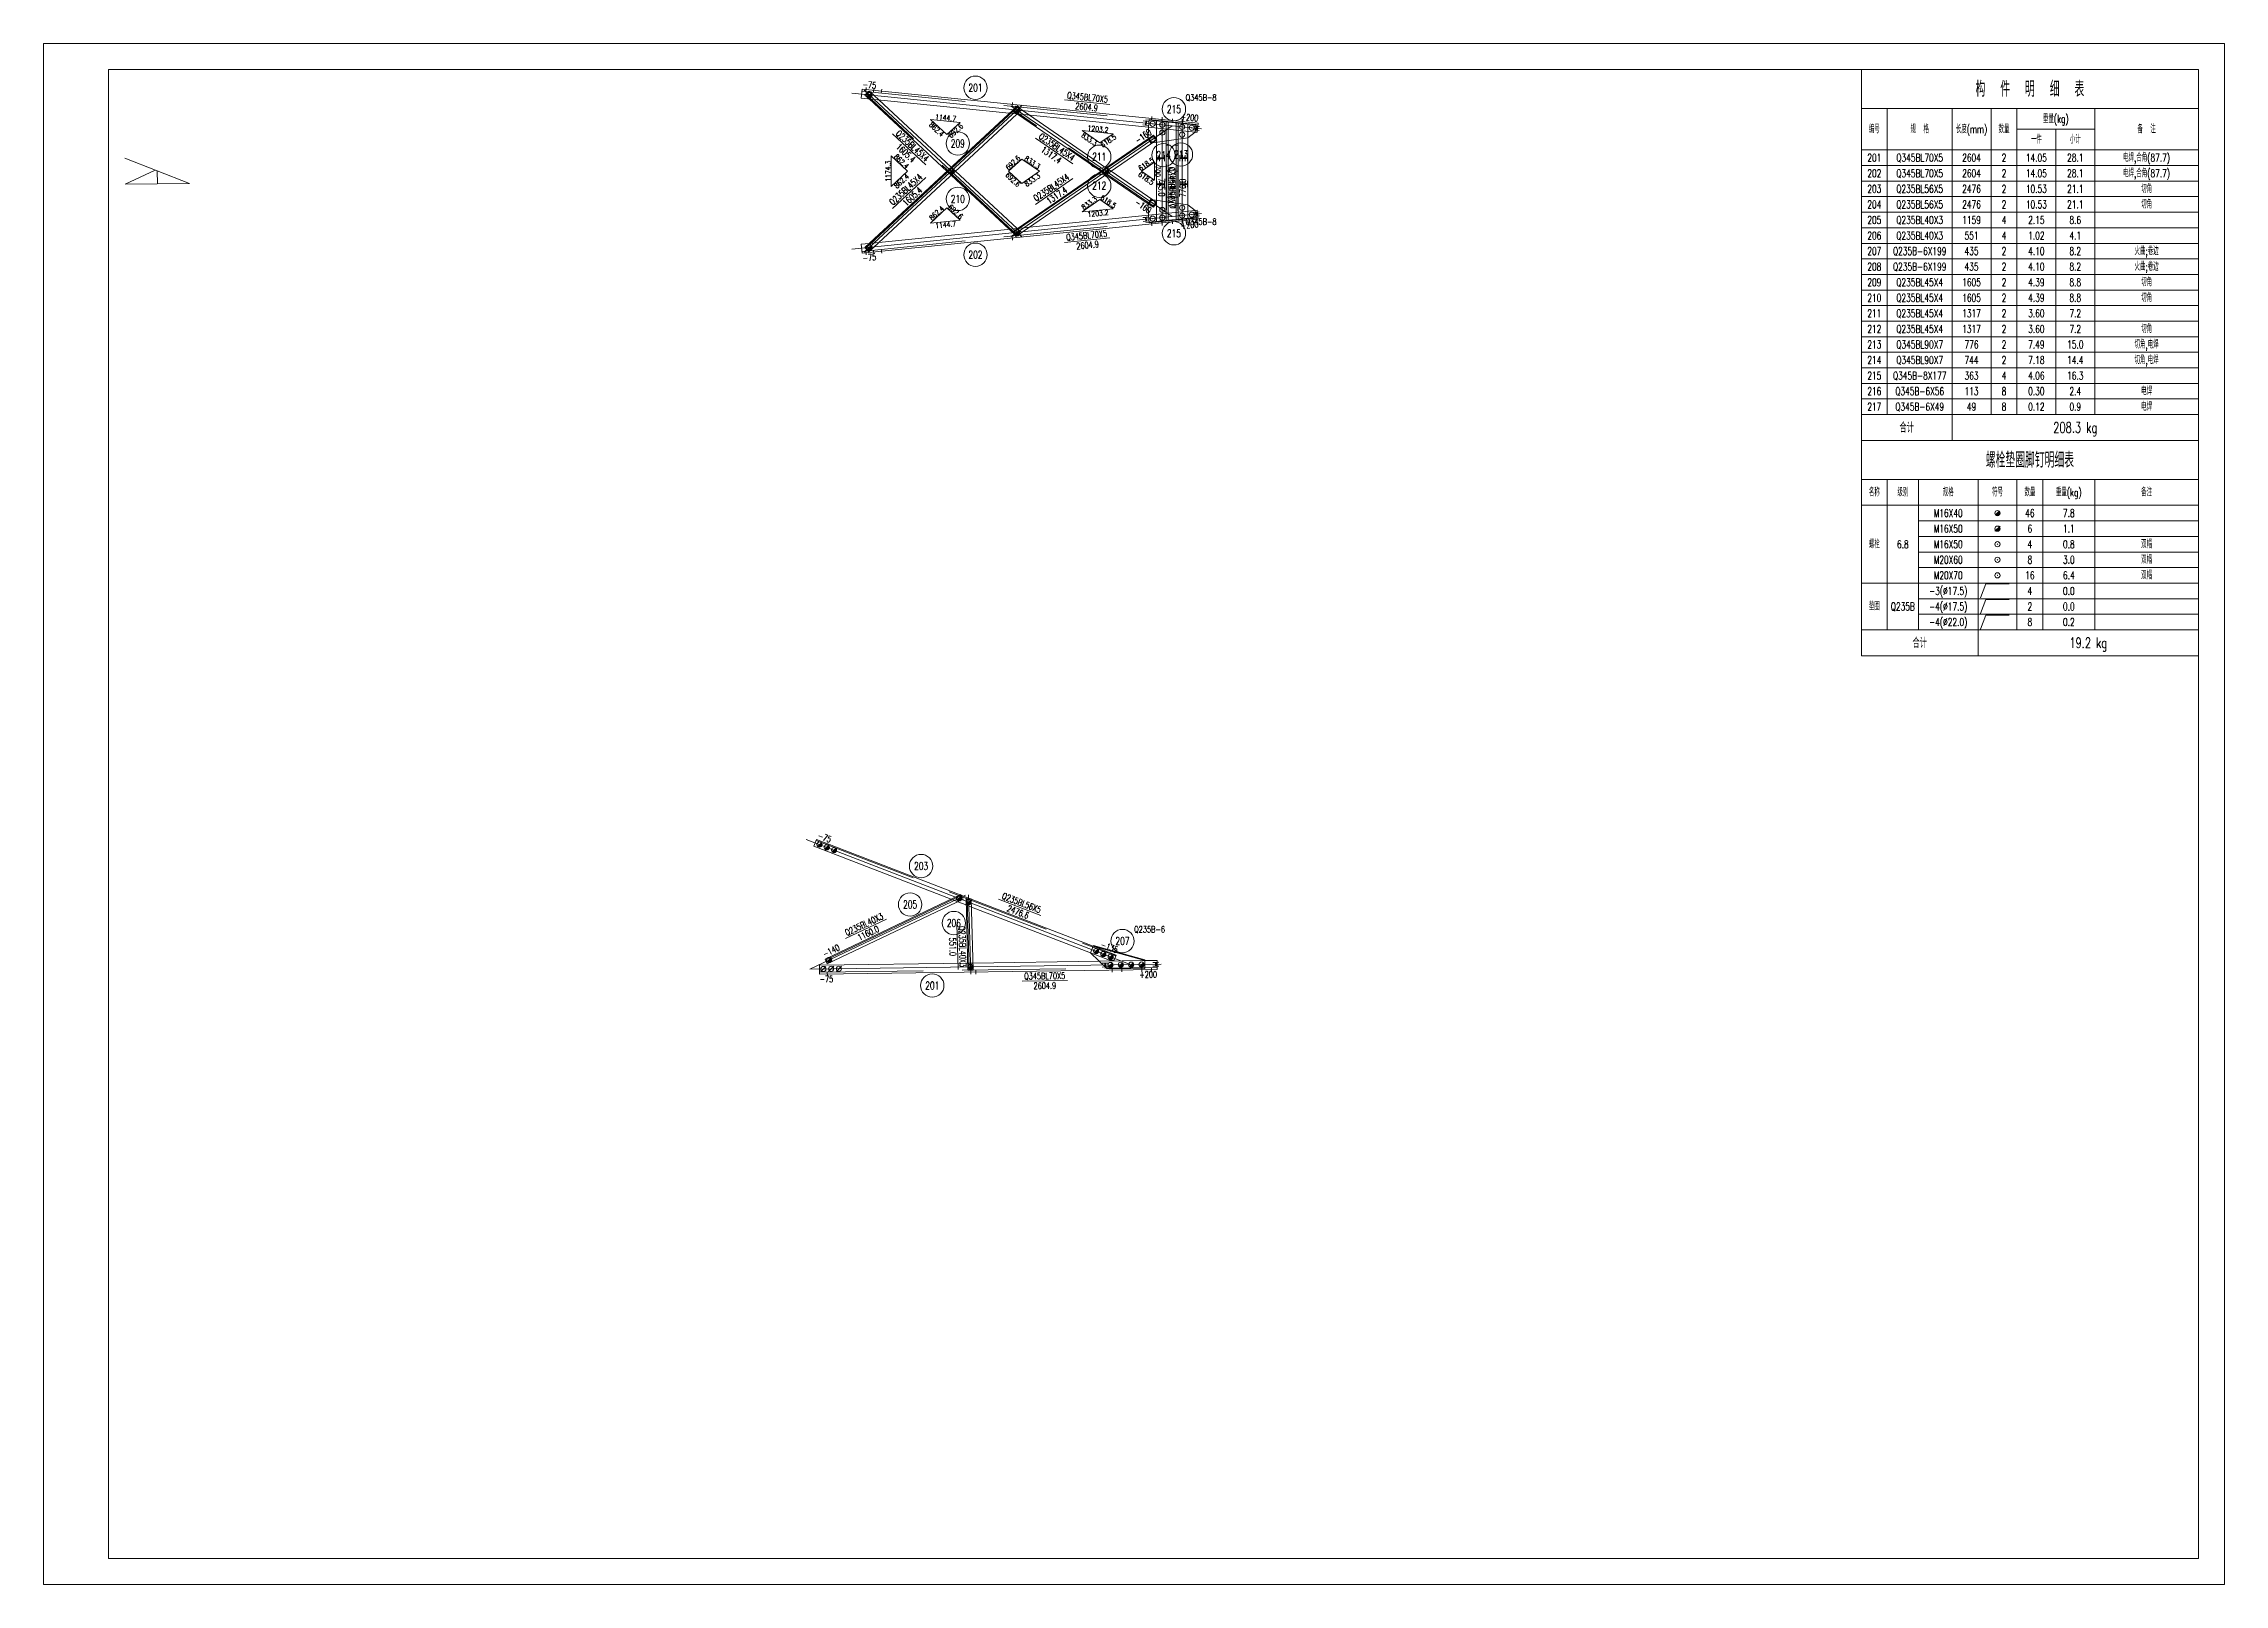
# Model space of a CAD drawing. Extents: x 0 to 841, y 0 to 594.
import ezdxf
from ezdxf.enums import TextEntityAlignment as Align

# ---------------------------------------------------------------- set-up
doc = ezdxf.new("R2010")
doc.units = 0
doc.header["$LTSCALE"] = 20
doc.header["$MEASUREMENT"] = 0
doc.linetypes.add('Dash', pattern=[2.75, 2, -0.75])
doc.linetypes.add('DashDot', pattern=[15.6, 9, -3, 0.6, -3])
doc.layers.get('0').update_dxf_attribs({"linetype": 'CONTINUOUS', "lineweight": 25})
doc.styles.get("Standard").update_dxf_attribs({"font": 'simplex', "width": 0.7, "bigfont": 'gbhzfs.shx'})

# ---------------------------------------------------------------- blocks, each defined once
blk = doc.blocks.new('M16X40S')
at = {"color": 3, "linetype": 'Continuous', "lineweight": 13}
blk.add_line((-0.707, -0.707), (0.707, 0.707), dxfattribs=at)
blk.add_circle((0, 0), 1, dxfattribs=at)
for radius in [0.9, 0.8, 0.7, 0.6, 0.5, 0.4, 0.3, 0.2, 0.1]:
    blk.add_arc((0, 0), radius, 225, 45, dxfattribs=at)
blk = doc.blocks.new('M16X50S')
at = {"color": 3, "linetype": 'Continuous', "lineweight": 13}
blk.add_line((-1, -1), (1, 1), dxfattribs=at)
blk.add_circle((0, 0), 1, dxfattribs=at)
for radius in [0.9, 0.8, 0.7, 0.6, 0.5, 0.4, 0.3, 0.2, 0.1]:
    blk.add_arc((0, 0), radius, 225, 45, dxfattribs=at)
blk = doc.blocks.new('DefaultBolt')
at = {"color": 3, "linetype": 'Continuous', "lineweight": 13}
for p, q in [((-0.1, -0.1), (0.1, 0.1)), ((0.1, -0.1), (-0.1, 0.1))]:
    blk.add_line(p, q, dxfattribs=at)
blk.add_circle((0, 0), 1, dxfattribs=at)
blk = doc.blocks.new('WasherML')
at = {"color": 3, "linetype": 'Continuous', "lineweight": 13}
for p, q in [((-6.5, -2.7), (-4.5, 2.7)), ((-4.5, 2.7), (4.5, 2.7))]:
    blk.add_line(p, q, dxfattribs=at)
blk = doc.blocks.new('M20X55S')
at = {"color": 3, "linetype": 'Continuous', "lineweight": 13}
blk.add_line((-1, -1), (1, 1), dxfattribs=at)
blk.add_circle((0, 0), 1, dxfattribs=at)

msp = doc.modelspace()

# ---------------------------------------------------------------- linework, layer by layer
at = {"color": 7, "linetype": 'Continuous', "lineweight": 18}
for p, q in [((0, 594), (841, 594)), ((0, 0), (0, 594)), ((841, 0), (841, 594)), ((25, 584), (831, 584)), ((25, 10), (25, 584)), ((831, 10), (831, 584)), ((25, 10), (831, 10)), ((0, 0), (841, 0))]:
    msp.add_line(p, q, dxfattribs=at)
at = {"color": 2, "linetype": 'DashDot', "lineweight": 0}
for p, q in [((311.73, 574.85), (446.51, 561.17)), ((377.4, 519.36), (316.43, 576.04)), ((377.4, 570.26), (316.43, 513.58)), ((435.24, 527.31), (373.12, 569.94)), ((431.42, 565.7), (431.42, 523.92)), ((439.07, 564.92), (439.07, 524.7)), ((435.24, 562.31), (373.12, 519.68)), ((311.73, 514.77), (446.51, 528.45)), ((294.1, 287.19), (419.42, 238.91)), ((355.51, 265.67), (295.46, 237.16)), ((356.68, 265.8), (357.52, 235.28)), ((295.46, 237.16), (430.92, 239.07))]:
    msp.add_line(p, q, dxfattribs=at)
at = {"color": 1, "linetype": 'Dash', "lineweight": 0}
for p, q in [((315.59, 575.71), (445.14, 562.56)), ((316.75, 574.18), (318.08, 575.6)), ((318.37, 572.67), (316.75, 574.18)), ((375.76, 519.86), (317.02, 574.47)), ((318.08, 575.6), (318.57, 575.55)), ((318.57, 575.55), (322.08, 572.29)), ((375.38, 566.88), (372.41, 567.18)), ((373.71, 568.15), (374.87, 569.84)), ((375.58, 566.86), (373.71, 568.15)), ((428.22, 531.22), (373.94, 568.47)), ((374.87, 569.84), (375.27, 569.8)), ((375.27, 569.8), (380.25, 566.38)), ((425.05, 564.09), (424.05, 564.19)), ((424.89, 562.6), (425.05, 564.09)), ((424.89, 562.6), (425.05, 564.09)), ((425.05, 564.09), (425.34, 564.06)), ((425.05, 564.09), (425.34, 564.06)), ((425.34, 564.06), (425.19, 562.57)), ((425.34, 564.06), (425.19, 562.57)), ((425.34, 564.06), (426.34, 563.96)), ((429.17, 556.01), (429.17, 564.2)), ((429.17, 564.2), (430.67, 564.2)), ((430.67, 564.2), (433.67, 563.85)), ((432.92, 563.93), (432.92, 525.68)), ((433.67, 563.85), (433.67, 556.64)), ((424.89, 562.6), (423.9, 562.7)), ((425.19, 562.57), (424.89, 562.6)), ((425.19, 562.57), (424.89, 562.6)), ((425.19, 562.57), (426.19, 562.46)), ((425.94, 557.32), (425.94, 557.32)), ((425.94, 557.32), (427.04, 555.71)), ((444.14, 559.9), (426.04, 561.74)), ((427.04, 555.71), (427.71, 555.8)), ((436.82, 563.42), (436.82, 557.09)), ((438.32, 563.42), (436.82, 563.42)), ((437.57, 563.42), (437.57, 526.2)), ((441.32, 563.07), (438.32, 563.42)), ((441.32, 557.72), (441.32, 563.07)), ((444.3, 560.63), (443.3, 560.73)), ((444.45, 562.12), (443.45, 562.22)), ((444.3, 560.63), (444.45, 562.12)), ((444.3, 560.63), (444.45, 562.12)), ((444.59, 560.6), (444.3, 560.63)), ((444.59, 560.6), (444.3, 560.63)), ((444.45, 562.12), (444.75, 562.09)), ((444.45, 562.12), (444.75, 562.09)), ((444.75, 562.09), (444.59, 560.6)), ((444.75, 562.09), (444.59, 560.6)), ((444.59, 560.6), (445.59, 560.49)), ((444.75, 562.09), (445.74, 561.99)), ((429.32, 549.96), (429.32, 550.96)), ((432.32, 549.96), (429.32, 549.96)), ((429.32, 549.96), (429.32, 549.66)), ((432.32, 549.96), (429.32, 549.96)), ((429.32, 549.96), (429.32, 549.66)), ((429.32, 549.66), (432.32, 549.66)), ((429.32, 549.66), (432.32, 549.66)), ((429.32, 549.66), (429.32, 548.66)), ((430.32, 549.96), (430.32, 550.96)), ((430.32, 549.66), (430.32, 548.66)), ((431.32, 549.96), (431.32, 550.96)), ((431.32, 549.66), (431.32, 548.66)), ((432.32, 549.96), (432.32, 550.96)), ((432.32, 549.66), (432.32, 549.96)), ((432.32, 549.66), (432.32, 549.96)), ((432.32, 549.66), (432.32, 548.66)), ((438.17, 549.96), (438.17, 550.96)), ((441.17, 549.96), (438.17, 549.96)), ((438.17, 549.96), (438.17, 549.66)), ((441.17, 549.96), (438.17, 549.96)), ((438.17, 549.96), (438.17, 549.66)), ((438.17, 549.66), (441.17, 549.66)), ((438.17, 549.66), (441.17, 549.66)), ((438.17, 549.66), (438.17, 548.66)), ((439.17, 549.96), (439.17, 550.96)), ((439.17, 549.66), (439.17, 548.66)), ((440.17, 549.96), (440.17, 550.96)), ((440.17, 549.66), (440.17, 548.66)), ((441.17, 549.96), (441.17, 550.96)), ((441.17, 549.66), (441.17, 549.96)), ((441.17, 549.66), (441.17, 549.96)), ((441.17, 549.66), (441.17, 548.66)), ((349.99, 543.27), (348.34, 544.81)), ((349.99, 546.35), (351.64, 544.81)), ((409.7, 543.44), (407.71, 544.81)), ((409.7, 546.17), (411.69, 544.81)), ((429.32, 539.96), (429.32, 540.96)), ((432.32, 539.96), (429.32, 539.96)), ((429.32, 539.96), (429.32, 539.66)), ((432.32, 539.96), (429.32, 539.96)), ((429.32, 539.96), (429.32, 539.66)), ((429.32, 539.66), (432.32, 539.66)), ((429.32, 539.66), (432.32, 539.66)), ((429.32, 539.66), (429.32, 538.66)), ((430.32, 539.96), (430.32, 540.96)), ((430.32, 539.66), (430.32, 538.66)), ((431.32, 539.96), (431.32, 540.96)), ((431.32, 539.66), (431.32, 538.66)), ((432.32, 539.96), (432.32, 540.96)), ((432.32, 539.66), (432.32, 539.96)), ((432.32, 539.66), (432.32, 539.96)), ((432.32, 539.66), (432.32, 538.66)), ((438.17, 539.96), (438.17, 540.96)), ((441.17, 539.96), (438.17, 539.96)), ((438.17, 539.96), (438.17, 539.66)), ((441.17, 539.96), (438.17, 539.96)), ((438.17, 539.96), (438.17, 539.66)), ((438.17, 539.66), (441.17, 539.66)), ((438.17, 539.66), (441.17, 539.66)), ((438.17, 539.66), (438.17, 538.66)), ((439.17, 539.96), (439.17, 540.96)), ((439.17, 539.66), (439.17, 538.66)), ((440.17, 539.96), (440.17, 540.96)), ((440.17, 539.66), (440.17, 538.66)), ((441.17, 539.96), (441.17, 540.96)), ((441.17, 539.66), (441.17, 539.96)), ((441.17, 539.66), (441.17, 539.96)), ((441.17, 539.66), (441.17, 538.66)), ((428, 530.89), (425.94, 532.3)), ((427.71, 533.82), (428.86, 533.03)), ((428.85, 532.12), (428, 530.89)), ((428.86, 533.03), (428.85, 532.12)), ((429.17, 525.42), (429.17, 533.61)), ((433.67, 532.98), (433.67, 525.77)), ((436.82, 532.53), (436.82, 526.2)), ((441.32, 526.55), (441.32, 531.9)), ((315.59, 513.9), (445.14, 527.06)), ((375.23, 519.81), (372.41, 522.44)), ((375.38, 522.74), (377.06, 521.19)), ((380.25, 523.23), (375.58, 522.76)), ((424.89, 527.02), (423.9, 526.92)), ((424.97, 526.28), (423.98, 526.18)), ((425.05, 525.53), (424.05, 525.43)), ((425.19, 527.05), (424.89, 527.02)), ((425.19, 527.05), (424.89, 527.02)), ((424.89, 527.02), (425.05, 525.53)), ((424.89, 527.02), (425.05, 525.53)), ((425.05, 525.53), (425.34, 525.56)), ((425.05, 525.53), (425.34, 525.56)), ((425.19, 527.05), (426.19, 527.15)), ((425.34, 525.56), (425.19, 527.05)), ((425.34, 525.56), (425.19, 527.05)), ((425.27, 526.31), (426.26, 526.41)), ((425.34, 525.56), (426.34, 525.66)), ((444.14, 529.72), (426.04, 527.88)), ((430.67, 525.42), (429.17, 525.42)), ((433.67, 525.77), (430.67, 525.42)), ((436.82, 526.2), (438.32, 526.2)), ((438.32, 526.2), (441.32, 526.55)), ((444.3, 528.99), (443.3, 528.89)), ((444.37, 528.25), (443.38, 528.14)), ((444.45, 527.5), (443.45, 527.4)), ((444.59, 529.02), (444.3, 528.99)), ((444.59, 529.02), (444.3, 528.99)), ((444.3, 528.99), (444.45, 527.5)), ((444.3, 528.99), (444.45, 527.5)), ((444.45, 527.5), (444.75, 527.53)), ((444.45, 527.5), (444.75, 527.53)), ((444.59, 529.02), (445.59, 529.12)), ((444.75, 527.53), (444.59, 529.02)), ((444.75, 527.53), (444.59, 529.02)), ((444.67, 528.28), (445.66, 528.38)), ((444.75, 527.53), (445.74, 527.63)), ((322.08, 517.33), (318.37, 516.95)), ((375.83, 519.87), (375.23, 519.81)), ((377.06, 521.19), (375.83, 519.87)), ((297.96, 286.78), (413.48, 242.27)), ((352.57, 263.16), (350, 264.16)), ((353.48, 265.81), (353.85, 265.67)), ((357.81, 261.14), (355.79, 261.92)), ((357.37, 264.32), (357.73, 264.18)), ((404.76, 246.06), (413.63, 242.64)), ((299.23, 235.96), (429.44, 237.8)), ((358.4, 239.55), (356.4, 239.52)), ((410.99, 240.66), (403.75, 243.44)), ((424.65, 240.48), (407.11, 240.23)), ((409.26, 239.52), (408.26, 239.51)), ((409.28, 238.02), (408.28, 238.01)), ((409.26, 239.52), (409.56, 239.53)), ((409.26, 239.52), (409.56, 239.53)), ((409.28, 238.02), (409.26, 239.52)), ((409.28, 238.02), (409.26, 239.52)), ((409.58, 238.03), (409.28, 238.02)), ((409.58, 238.03), (409.28, 238.02)), ((409.56, 239.53), (410.56, 239.54)), ((409.56, 239.53), (409.58, 238.03)), ((409.56, 239.53), (409.58, 238.03)), ((409.58, 238.03), (410.58, 238.04)), ((412.87, 240.68), (410.99, 240.66)), ((413.63, 242.64), (412.87, 240.68)), ((428.76, 239.8), (427.76, 239.79)), ((428.78, 238.3), (427.78, 238.29)), ((428.78, 238.3), (428.76, 239.8)), ((428.76, 239.8), (429.06, 239.8)), ((428.78, 238.3), (428.76, 239.8)), ((428.76, 239.8), (429.06, 239.8)), ((429.08, 238.3), (428.78, 238.3)), ((429.08, 238.3), (428.78, 238.3)), ((429.06, 239.8), (430.06, 239.82)), ((429.06, 239.8), (429.08, 238.3)), ((429.06, 239.8), (429.08, 238.3)), ((429.08, 238.3), (430.08, 238.32))]:
    msp.add_line(p, q, dxfattribs=at)
at = {"color": 7, "linetype": 'Continuous', "lineweight": 13}
for p, q in [((393.71, 572.31), (411.12, 570.54)), ((340.2, 547.26), (327.38, 559.17)), ((396.9, 547.68), (382.47, 557.59)), ((433.07, 547.36), (433.07, 529.86)), ((437.42, 547.1), (437.42, 529.6)), ((340.2, 542.36), (327.38, 530.44)), ((396.9, 541.94), (382.47, 532.03)), ((393.71, 517.31), (411.12, 519.08)), ((368.3, 264.12), (384.63, 257.83)), ((325.11, 256.49), (309.3, 248.99)), ((352.24, 254.57), (352.72, 237.08)), ((377.35, 232.56), (394.85, 232.81))]:
    msp.add_line(p, q, dxfattribs=at)
at = {"color": 7, "linetype": 'Continuous', "lineweight": 0}
for p, q in [((375.8, 569.79), (317.02, 515.15)), ((428.22, 558.4), (373.94, 521.14)), ((31.27, 549.81), (56.3, 540.05)), ((43.04, 545.22), (31.5, 539.81)), ((31.5, 539.81), (56.3, 540.05)), ((43.78, 544.93), (43.9, 539.93)), ((353.9, 265.57), (301.53, 240.7)), ((356.13, 264.28), (356.88, 236.77))]:
    msp.add_line(p, q, dxfattribs=at)
at = {"color": 1, "linetype": 'Continuous', "lineweight": 0}
for p, q in [((353.44, 563.64), (342.05, 564.8)), ((342.05, 564.8), (348.37, 558.92)), ((348.37, 558.92), (353.44, 563.64)), ((412.48, 559.26), (400.51, 560.48)), ((400.51, 560.48), (407.38, 555.76)), ((407.38, 555.76), (412.48, 559.26)), ((326.87, 550.68), (326.87, 538.94)), ((333.19, 544.81), (326.87, 550.68)), ((377.19, 549.52), (372.12, 544.81)), ((384.06, 544.81), (377.19, 549.52)), ((428.44, 548.31), (423.34, 544.81)), ((428.44, 541.31), (428.44, 548.31)), ((326.87, 538.94), (333.19, 544.81)), ((372.12, 544.81), (377.19, 540.09)), ((377.19, 540.09), (384.06, 544.81)), ((423.34, 544.81), (428.44, 541.31)), ((348.37, 530.69), (342.05, 524.82)), ((353.44, 525.98), (348.37, 530.69)), ((407.38, 533.86), (400.51, 529.14)), ((400.51, 529.14), (412.48, 530.36)), ((412.48, 530.36), (407.38, 533.86)), ((342.05, 524.82), (353.44, 525.98))]:
    msp.add_line(p, q, dxfattribs=at)
at = {"color": 3, "linetype": 'Continuous', "lineweight": 13}
for points in [[(701, 584), (701, 569), (831, 569), (831, 584)], [(701, 569), (701, 553), (711, 553), (711, 569)], [(711, 569), (711, 553), (736, 553), (736, 569)], [(736, 569), (736, 553), (751, 553), (751, 569)], [(751, 569), (751, 553), (761, 553), (761, 569)], [(761, 569), (761, 561), (791, 561), (791, 569)], [(791, 569), (791, 553), (831, 553), (831, 569)], [(761, 561), (761, 553), (776, 553), (776, 561)], [(776, 561), (776, 553), (791, 553), (791, 561)], [(701, 553), (701, 547), (711, 547), (711, 553)], [(701, 547), (701, 541), (711, 541), (711, 547)], [(711, 553), (711, 547), (736, 547), (736, 553)], [(711, 547), (711, 541), (736, 541), (736, 547)], [(736, 553), (736, 547), (751, 547), (751, 553)], [(736, 547), (736, 541), (751, 541), (751, 547)], [(751, 553), (751, 547), (761, 547), (761, 553)], [(751, 547), (751, 541), (761, 541), (761, 547)], [(761, 553), (761, 547), (776, 547), (776, 553)], [(761, 547), (761, 541), (776, 541), (776, 547)], [(776, 553), (776, 547), (791, 547), (791, 553)], [(776, 547), (776, 541), (791, 541), (791, 547)], [(791, 553), (791, 547), (831, 547), (831, 553)], [(791, 547), (791, 541), (831, 541), (831, 547)], [(701, 541), (701, 535), (711, 535), (711, 541)], [(711, 541), (711, 535), (736, 535), (736, 541)], [(736, 541), (736, 535), (751, 535), (751, 541)], [(751, 541), (751, 535), (761, 535), (761, 541)], [(761, 541), (761, 535), (776, 535), (776, 541)], [(776, 541), (776, 535), (791, 535), (791, 541)], [(791, 541), (791, 535), (831, 535), (831, 541)], [(701, 535), (701, 529), (711, 529), (711, 535)], [(711, 535), (711, 529), (736, 529), (736, 535)], [(736, 535), (736, 529), (751, 529), (751, 535)], [(751, 535), (751, 529), (761, 529), (761, 535)], [(761, 535), (761, 529), (776, 529), (776, 535)], [(776, 535), (776, 529), (791, 529), (791, 535)], [(791, 535), (791, 529), (831, 529), (831, 535)], [(701, 529), (701, 523), (711, 523), (711, 529)], [(701, 523), (701, 517), (711, 517), (711, 523)], [(711, 529), (711, 523), (736, 523), (736, 529)], [(711, 523), (711, 517), (736, 517), (736, 523)], [(736, 529), (736, 523), (751, 523), (751, 529)], [(736, 523), (736, 517), (751, 517), (751, 523)], [(751, 529), (751, 523), (761, 523), (761, 529)], [(751, 523), (751, 517), (761, 517), (761, 523)], [(761, 529), (761, 523), (776, 523), (776, 529)], [(761, 523), (761, 517), (776, 517), (776, 523)], [(776, 529), (776, 523), (791, 523), (791, 529)], [(776, 523), (776, 517), (791, 517), (791, 523)], [(791, 529), (791, 523), (831, 523), (831, 529)], [(791, 523), (791, 517), (831, 517), (831, 523)], [(701, 517), (701, 511), (711, 511), (711, 517)], [(711, 517), (711, 511), (736, 511), (736, 517)], [(736, 517), (736, 511), (751, 511), (751, 517)], [(751, 517), (751, 511), (761, 511), (761, 517)], [(761, 517), (761, 511), (776, 511), (776, 517)], [(776, 517), (776, 511), (791, 511), (791, 517)], [(791, 517), (791, 511), (831, 511), (831, 517)], [(701, 511), (701, 505), (711, 505), (711, 511)], [(701, 505), (701, 499), (711, 499), (711, 505)], [(711, 511), (711, 505), (736, 505), (736, 511)], [(711, 505), (711, 499), (736, 499), (736, 505)], [(736, 511), (736, 505), (751, 505), (751, 511)], [(736, 505), (736, 499), (751, 499), (751, 505)], [(751, 511), (751, 505), (761, 505), (761, 511)], [(751, 505), (751, 499), (761, 499), (761, 505)], [(761, 511), (761, 505), (776, 505), (776, 511)], [(761, 505), (761, 499), (776, 499), (776, 505)], [(776, 511), (776, 505), (791, 505), (791, 511)], [(776, 505), (776, 499), (791, 499), (791, 505)], [(791, 511), (791, 505), (831, 505), (831, 511)], [(791, 505), (791, 499), (831, 499), (831, 505)], [(701, 499), (701, 493), (711, 493), (711, 499)], [(711, 499), (711, 493), (736, 493), (736, 499)], [(736, 499), (736, 493), (751, 493), (751, 499)], [(751, 499), (751, 493), (761, 493), (761, 499)], [(761, 499), (761, 493), (776, 493), (776, 499)], [(776, 499), (776, 493), (791, 493), (791, 499)], [(791, 499), (791, 493), (831, 493), (831, 499)], [(701, 493), (701, 487), (711, 487), (711, 493)], [(711, 493), (711, 487), (736, 487), (736, 493)], [(736, 493), (736, 487), (751, 487), (751, 493)], [(751, 493), (751, 487), (761, 487), (761, 493)], [(761, 493), (761, 487), (776, 487), (776, 493)], [(776, 493), (776, 487), (791, 487), (791, 493)], [(791, 493), (791, 487), (831, 487), (831, 493)], [(701, 487), (701, 481), (711, 481), (711, 487)], [(701, 481), (701, 475), (711, 475), (711, 481)], [(711, 487), (711, 481), (736, 481), (736, 487)], [(711, 481), (711, 475), (736, 475), (736, 481)], [(736, 487), (736, 481), (751, 481), (751, 487)], [(736, 481), (736, 475), (751, 475), (751, 481)], [(751, 487), (751, 481), (761, 481), (761, 487)], [(751, 481), (751, 475), (761, 475), (761, 481)], [(761, 487), (761, 481), (776, 481), (776, 487)], [(761, 481), (761, 475), (776, 475), (776, 481)], [(776, 487), (776, 481), (791, 481), (791, 487)], [(776, 481), (776, 475), (791, 475), (791, 481)], [(791, 487), (791, 481), (831, 481), (831, 487)], [(791, 481), (791, 475), (831, 475), (831, 481)], [(701, 475), (701, 469), (711, 469), (711, 475)], [(711, 475), (711, 469), (736, 469), (736, 475)], [(736, 475), (736, 469), (751, 469), (751, 475)], [(751, 475), (751, 469), (761, 469), (761, 475)], [(761, 475), (761, 469), (776, 469), (776, 475)], [(776, 475), (776, 469), (791, 469), (791, 475)], [(791, 475), (791, 469), (831, 469), (831, 475)], [(701, 469), (701, 463), (711, 463), (711, 469)], [(701, 463), (701, 457), (711, 457), (711, 463)], [(711, 469), (711, 463), (736, 463), (736, 469)], [(711, 463), (711, 457), (736, 457), (736, 463)], [(736, 469), (736, 463), (751, 463), (751, 469)], [(736, 463), (736, 457), (751, 457), (751, 463)], [(751, 469), (751, 463), (761, 463), (761, 469)], [(751, 463), (751, 457), (761, 457), (761, 463)], [(761, 469), (761, 463), (776, 463), (776, 469)], [(761, 463), (761, 457), (776, 457), (776, 463)], [(776, 469), (776, 463), (791, 463), (791, 469)], [(776, 463), (776, 457), (791, 457), (791, 463)], [(791, 469), (791, 463), (831, 463), (831, 469)], [(791, 463), (791, 457), (831, 457), (831, 463)], [(701, 457), (701, 451), (711, 451), (711, 457)], [(711, 457), (711, 451), (736, 451), (736, 457)], [(736, 457), (736, 451), (751, 451), (751, 457)], [(751, 457), (751, 451), (761, 451), (761, 457)], [(761, 457), (761, 451), (776, 451), (776, 457)], [(776, 457), (776, 451), (791, 451), (791, 457)], [(791, 457), (791, 451), (831, 451), (831, 457)], [(701, 451), (701, 441), (736, 441), (736, 451)], [(736, 451), (736, 441), (831, 441), (831, 451)], [(701, 441), (701, 426), (831, 426), (831, 441)], [(701, 426), (701, 416), (711, 416), (711, 426)], [(711, 426), (711, 416), (723, 416), (723, 426)], [(723, 426), (723, 416), (746, 416), (746, 426)], [(746, 426), (746, 416), (761, 416), (761, 426)], [(761, 426), (761, 416), (771, 416), (771, 426)], [(771, 426), (771, 416), (791, 416), (791, 426)], [(791, 426), (791, 416), (831, 416), (831, 426)], [(701, 416), (701, 386), (711, 386), (711, 416)], [(711, 416), (711, 386), (723, 386), (723, 416)], [(723, 416), (723, 410), (746, 410), (746, 416)], [(746, 416), (746, 410), (761, 410), (761, 416)], [(761, 416), (761, 410), (771, 410), (771, 416)], [(771, 416), (771, 410), (791, 410), (791, 416)], [(791, 416), (791, 410), (831, 410), (831, 416)], [(723, 410), (723, 404), (746, 404), (746, 410)], [(723, 404), (723, 398), (746, 398), (746, 404)], [(746, 410), (746, 404), (761, 404), (761, 410)], [(746, 404), (746, 398), (761, 398), (761, 404)], [(761, 410), (761, 404), (771, 404), (771, 410)], [(761, 404), (761, 398), (771, 398), (771, 404)], [(771, 410), (771, 404), (791, 404), (791, 410)], [(771, 404), (771, 398), (791, 398), (791, 404)], [(791, 410), (791, 404), (831, 404), (831, 410)], [(791, 404), (791, 398), (831, 398), (831, 404)], [(723, 398), (723, 392), (746, 392), (746, 398)], [(746, 398), (746, 392), (761, 392), (761, 398)], [(761, 398), (761, 392), (771, 392), (771, 398)], [(771, 398), (771, 392), (791, 392), (791, 398)], [(791, 398), (791, 392), (831, 392), (831, 398)], [(723, 392), (723, 386), (746, 386), (746, 392)], [(746, 392), (746, 386), (761, 386), (761, 392)], [(761, 392), (761, 386), (771, 386), (771, 392)], [(771, 392), (771, 386), (791, 386), (791, 392)], [(791, 392), (791, 386), (831, 386), (831, 392)], [(701, 386), (701, 368), (711, 368), (711, 386)], [(711, 386), (711, 368), (723, 368), (723, 386)], [(723, 386), (723, 380), (746, 380), (746, 386)], [(723, 380), (723, 374), (746, 374), (746, 380)], [(746, 386), (746, 380), (761, 380), (761, 386)], [(746, 380), (746, 374), (761, 374), (761, 380)], [(761, 386), (761, 380), (771, 380), (771, 386)], [(761, 380), (761, 374), (771, 374), (771, 380)], [(771, 386), (771, 380), (791, 380), (791, 386)], [(771, 380), (771, 374), (791, 374), (791, 380)], [(791, 386), (791, 380), (831, 380), (831, 386)], [(791, 380), (791, 374), (831, 374), (831, 380)], [(723, 374), (723, 368), (746, 368), (746, 374)], [(746, 374), (746, 368), (761, 368), (761, 374)], [(761, 374), (761, 368), (771, 368), (771, 374)], [(771, 374), (771, 368), (791, 368), (791, 374)], [(791, 374), (791, 368), (831, 368), (831, 374)], [(701, 368), (701, 358), (746, 358), (746, 368)], [(746, 368), (746, 358), (831, 358), (831, 368)]]:
    msp.add_lwpolyline(points, close=True, dxfattribs=at)
at = {"color": 7, "linetype": 'Continuous', "lineweight": 0}
for points in [[(315.31, 572.98), (315.67, 576.46)], [(372.41, 567.18), (315.31, 572.98)], [(315.67, 576.46), (445.22, 563.31)], [(348.34, 544.81), (318.37, 572.67)], [(322.08, 572.29), (349.99, 546.35)], [(375.52, 570.08), (316.75, 515.44)], [(318.28, 513.79), (377.06, 568.43)], [(426.04, 561.74), (375.38, 566.88)], [(377.06, 568.43), (375.52, 570.08)], [(407.71, 544.81), (375.58, 566.86)], [(380.25, 566.38), (409.7, 546.17)], [(426.35, 564.72), (426.04, 561.74)], [(444.44, 562.88), (426.35, 564.72)], [(428, 558.73), (373.71, 521.47)], [(374.98, 519.62), (429.27, 556.88)], [(426.04, 561.74), (425.94, 557.32)], [(427.71, 555.8), (441.32, 557.72)], [(429.27, 556.88), (428, 558.73)], [(429.17, 533.61), (429.17, 556.01)], [(433.67, 556.64), (433.67, 532.98)], [(436.82, 557.09), (436.82, 532.53)], [(441.32, 557.72), (444.14, 559.9)], [(441.32, 531.9), (441.32, 557.72)], [(444.14, 559.9), (444.44, 562.88)], [(444.87, 559.82), (444.14, 559.9)], [(445.22, 563.31), (444.87, 559.82)], [(372.41, 522.44), (349.99, 543.27)], [(351.64, 544.81), (375.38, 522.74)], [(425.94, 532.3), (409.7, 543.44)], [(411.69, 544.81), (427.71, 533.82)], [(427.04, 533.91), (425.94, 532.3)], [(425.94, 532.3), (426.04, 527.88)], [(441.32, 531.9), (427.04, 533.91)], [(444.14, 529.72), (441.32, 531.9)], [(315.67, 513.16), (445.22, 526.31)], [(375.58, 522.76), (322.08, 517.33)], [(373.71, 521.47), (374.98, 519.62)], [(426.04, 527.88), (380.25, 523.23)], [(426.04, 527.88), (426.35, 524.9)], [(426.35, 524.9), (444.44, 526.74)], [(444.87, 529.79), (444.14, 529.72)], [(444.44, 526.74), (444.14, 529.72)], [(445.22, 526.31), (444.87, 529.79)], [(318.37, 516.95), (315.31, 516.64)], [(315.31, 516.64), (315.67, 513.16)], [(316.75, 515.44), (318.28, 513.79)], [(297.09, 284.54), (298.1, 287.15)], [(298.1, 287.15), (353.48, 265.81)], [(350, 264.16), (297.09, 284.54)], [(353.73, 265.93), (301.36, 241.06)], [(302.21, 239.26), (354.59, 264.12)], [(355.79, 261.92), (352.57, 263.16)], [(354.59, 264.12), (353.73, 265.93)], [(353.85, 265.67), (357.37, 264.32)], [(357.73, 264.33), (355.73, 264.27)], [(355.73, 264.27), (356.48, 236.76)], [(358.48, 236.81), (357.73, 264.33)], [(357.73, 264.18), (404.76, 246.06)], [(403.75, 243.44), (357.81, 261.14)], [(404.76, 246.06), (403.75, 243.44)], [(404.84, 246.34), (404.76, 246.06)], [(424.65, 240.48), (404.76, 246.06)], [(404.76, 246.06), (424.65, 240.48)], [(424.73, 240.77), (404.84, 246.34)], [(356.4, 239.52), (299.19, 238.71)], [(299.19, 238.71), (299.24, 235.21)], [(299.24, 235.21), (429.45, 237.05)], [(301.36, 241.06), (302.21, 239.26)], [(356.48, 236.76), (358.48, 236.81)], [(407.11, 240.23), (358.4, 239.55)], [(403.75, 243.44), (410.19, 237.28)], [(410.19, 237.28), (424.69, 237.48)], [(424.65, 240.48), (424.73, 240.77)], [(429.4, 240.55), (424.65, 240.48)], [(424.69, 237.48), (424.65, 240.48)], [(429.45, 237.05), (429.4, 240.55)]]:
    msp.add_lwpolyline(points, dxfattribs=at)
at = {"color": 3, "linetype": 'Continuous', "lineweight": 20}
for points in [[(317.23, 577.05), (317.08, 575.56)], [(320.22, 576.75), (320.07, 575.26)], [(323.2, 576.45), (323.05, 574.96)], [(373.68, 571.32), (373.53, 569.83)], [(427.39, 565.87), (427.24, 564.38)], [(431.37, 565.47), (431.22, 563.97)], [(435.35, 565.06), (435.2, 563.57)], [(439.33, 564.66), (439.18, 563.17)], [(434.42, 554.81), (432.92, 554.81)], [(436.07, 554.81), (437.57, 554.81)], [(434.42, 544.81), (432.92, 544.81)], [(436.07, 544.81), (437.57, 544.81)], [(434.42, 534.81), (432.92, 534.81)], [(436.07, 534.81), (437.57, 534.81)], [(427.39, 523.75), (427.24, 525.24)], [(431.37, 524.15), (431.22, 525.64)], [(435.35, 524.56), (435.2, 526.05)], [(439.33, 524.96), (439.18, 526.45)], [(317.23, 512.56), (317.08, 514.06)], [(320.22, 512.87), (320.07, 514.36)], [(323.2, 513.17), (323.05, 514.66)], [(373.68, 518.29), (373.53, 519.79)], [(302.25, 234.5), (302.23, 236)], [(359.48, 235.31), (359.46, 236.81)], [(412.04, 236.05), (412.02, 237.55)], [(415.79, 236.11), (415.77, 237.61)], [(423.48, 236.21), (423.46, 237.71)], [(427.23, 236.27), (427.21, 237.77)]]:
    msp.add_lwpolyline(points, dxfattribs=at)
at = {"color": 7, "linetype": 'Continuous', "lineweight": 13}
for centre in [(359.35, 577), (435.9, 568.73), (352.56, 555.49), (431.87, 551.01), (438.62, 551.27), (407.1, 550.39), (352.56, 534.13), (407.1, 539.23), (435.9, 520.89), (359.35, 512.62), (338.39, 276.93), (334.15, 262.11), (351.03, 254.97), (416.04, 248.03), (342.71, 230.87)]:
    msp.add_circle(centre, 4.5, dxfattribs=at)
at = {"color": 3, "linetype": 'Continuous', "lineweight": 13}
for centre in [(31.27, 549.81), (31.5, 539.81), (31.5, 539.81), (43.04, 545.22), (43.78, 544.93), (43.9, 539.93), (56.3, 540.05), (56.3, 540.05)]:
    msp.add_circle(centre, 0.01, dxfattribs=at)

# ---------------------------------------------------------------- block references
for name, p in [('M16X40S', (318.45, 574.17)), ('M16X50S', (375.39, 568.39)), ('DefaultBolt', (427.69, 563.08)), ('DefaultBolt', (431.42, 562.7)), ('DefaultBolt', (427.62, 557.08)), ('DefaultBolt', (431.42, 559.7)), ('DefaultBolt', (439.07, 561.92)), ('DefaultBolt', (439.07, 558.92)), ('DefaultBolt', (442.8, 561.54)), ('M16X40S', (350.03, 544.81)), ('M16X50S', (409.74, 544.81)), ('DefaultBolt', (427.62, 532.54)), ('DefaultBolt', (431.42, 529.92)), ('DefaultBolt', (439.07, 530.7)), ('M16X50S', (375.39, 521.23)), ('DefaultBolt', (427.69, 526.54)), ('DefaultBolt', (431.42, 526.92)), ('DefaultBolt', (439.07, 527.7)), ('DefaultBolt', (442.8, 528.08)), ('M16X40S', (318.45, 515.45)), ('M16X40S', (753.5, 413)), ('M16X50S', (753.5, 407)), ('DefaultBolt', (753.5, 401)), ('DefaultBolt', (753.5, 395)), ('DefaultBolt', (753.5, 389)), ('WasherML', (753.5, 383)), ('WasherML', (753.5, 377)), ('WasherML', (753.5, 371)), ('M16X40S', (299.23, 285.22)), ('M16X40S', (302.03, 284.14)), ('M16X40S', (304.83, 283.06)), ('M16X40S', (353.03, 264.49)), ('M16X40S', (356.76, 263.05)), ('M16X40S', (405.89, 244.12)), ('M16X40S', (408.69, 243.04)), ('M20X55S', (300.71, 237.23)), ('M16X40S', (302.92, 240.7)), ('M20X55S', (303.71, 237.28)), ('M20X55S', (306.71, 237.32)), ('M16X40S', (357.44, 238.03)), ('M16X40S', (411.42, 238.79)), ('M16X40S', (411.49, 241.96)), ('M16X40S', (415.42, 238.85)), ('M16X40S', (419.42, 238.91)), ('M16X40S', (423.42, 238.96))]:
    msp.add_blockref(name, p, dxfattribs=at)

# ---------------------------------------------------------------- texts
at = {"color": 7, "linetype": 'Continuous', "lineweight": 13, "width": 0.7}
for s, rotation, p in [('-75', 354.20288, (318.47, 578.06)), ('Q345BL70X5', 354.20288, (402.6, 573.29)), ('2604.9', 354.20288, (402.22, 569.56)), ('+200', 354.20288, (441.93, 565.53)), ('Q235BL45X4', 317.08936, (335.06, 554.59)), ('Q235BL45X4', 325.53851, (390.74, 554.18)), ('-160', 34.46149, (424.05, 558.3)), ('1605.4', 317.08936, (332.51, 551.84)), ('1317.4', 325.53851, (388.62, 551.09)), ('Q235BL45X4', 42.91064, (332.51, 537.77)), ('1605.4', 42.91064, (335.06, 535.03)), ('Q235BL45X4', 34.46149, (388.62, 538.53)), ('1317.4', 34.46149, (390.74, 535.44)), ('745.0', 270, (431.19, 538.61)), ('Q345BL90X7', 270, (434.94, 538.61)), ('Q345BL90X7', 90, (435.54, 538.35)), ('776.0', 90, (439.29, 538.35)), ('-160', 325.53851, (424.05, 531.32)), ('Q345BL70X5', 5.79712, (402.22, 520.06)), ('+200', 5.79712, (441.93, 524.09)), ('-75', 5.79712, (318.47, 511.56)), ('2604.9', 5.79712, (402.6, 516.33)), ('-75', 338.92889, (301.22, 287.96)), ('Q235BL56X5', 338.92889, (377.14, 262.73)), ('2476.6', 338.92889, (375.79, 259.23)), ('Q235BL40X3', 25.39643, (316.4, 254.43)), ('1160.0', 25.39643, (318.01, 251.05)), ('Q235BL40X3', 271.56204, (354.35, 245.88)), ('-140', 25.39643, (303.71, 244.26)), ('551.0', 271.56204, (350.6, 245.78)), ('-135', 338.92889, (411.03, 245.65)), ('Q345BL70X5', 0.80809, (386.07, 234.56)), ('+200', 0.80809, (425.98, 235.12)), ('-75', 0.80809, (301.89, 233.37)), ('2604.9', 0.80809, (386.13, 230.81))]:
    msp.add_text(s, height=2.5, rotation=rotation, dxfattribs=at).set_placement(p, align=Align.MIDDLE_CENTER)
for s, p in [('201', (359.35, 577)), ('215', (435.9, 568.73)), ('209', (352.56, 555.49)), ('211', (407.1, 550.39)), ('214', (431.87, 551.01)), ('213', (438.62, 551.27)), ('212', (407.1, 539.23)), ('210', (352.56, 534.13)), ('215', (435.9, 520.89)), ('202', (359.35, 512.62)), ('203', (338.39, 276.93)), ('205', (334.15, 262.11)), ('206', (351.03, 254.97)), ('207', (416.04, 248.03)), ('201', (342.71, 230.87))]:
    msp.add_text(s, height=3, dxfattribs=at).set_placement(p, align=Align.MIDDLE_CENTER)
for s, p in [('Q345B-8', (440.4, 573.23)), ('Q345B-8', (440.4, 525.39)), ('Q235B-6', (420.54, 252.53))]:
    msp.add_text(s, height=2.4, dxfattribs=at).set_placement(p, align=Align.MIDDLE_LEFT)
at = {"color": 3, "linetype": 'Continuous', "lineweight": 13, "width": 0.7}
for s, height, p in [('构  件  明  细  表', 6, (766, 576.5)), ('重量(kg)', 3, (776, 565)), ('编号', 3, (706, 561)), ('规  格', 3, (723.5, 561)), ('长度(mm)', 3, (743.5, 561)), ('数量', 3, (756, 561)), ('一件', 3, (768.5, 557)), ('小计', 3, (783.5, 557)), ('备  注', 3, (811, 561)), ('201', 3, (706, 550)), ('Q345BL70X5', 3, (723.5, 550)), ('2604', 3, (743.5, 550)), ('2', 3, (756, 550)), ('14.05', 3, (768.5, 550)), ('28.1', 3, (783.5, 550)), ('电焊,合角(87.7)', 3, (811, 550)), ('202', 3, (706, 544)), ('203', 3, (706, 538)), ('Q345BL70X5', 3, (723.5, 544)), ('Q235BL56X5', 3, (723.5, 538)), ('2604', 3, (743.5, 544)), ('2476', 3, (743.5, 538)), ('2', 3, (756, 544)), ('2', 3, (756, 538)), ('14.05', 3, (768.5, 544)), ('10.53', 3, (768.5, 538)), ('28.1', 3, (783.5, 544)), ('21.1', 3, (783.5, 538)), ('电焊,合角(87.7)', 3, (811, 544)), ('切角', 3, (811, 538)), ('204', 3, (706, 532)), ('Q235BL56X5', 3, (723.5, 532)), ('2476', 3, (743.5, 532)), ('2', 3, (756, 532)), ('10.53', 3, (768.5, 532)), ('21.1', 3, (783.5, 532)), ('切角', 3, (811, 532)), ('205', 3, (706, 526)), ('206', 3, (706, 520)), ('Q235BL40X3', 3, (723.5, 526)), ('Q235BL40X3', 3, (723.5, 520)), ('1159', 3, (743.5, 526)), ('551', 3, (743.5, 520)), ('4', 3, (756, 526)), ('4', 3, (756, 520)), ('2.15', 3, (768.5, 526)), ('1.02', 3, (768.5, 520)), ('8.6', 3, (783.5, 526)), ('4.1', 3, (783.5, 520)), ('207', 3, (706, 514)), ('Q235B-6X199', 3, (723.5, 514)), ('435', 3, (743.5, 514)), ('2', 3, (756, 514)), ('4.10', 3, (768.5, 514)), ('8.2', 3, (783.5, 514)), ('火曲;卷边', 3, (811, 514)), ('208', 3, (706, 508)), ('Q235B-6X199', 3, (723.5, 508)), ('435', 3, (743.5, 508)), ('2', 3, (756, 508)), ('4.10', 3, (768.5, 508)), ('8.2', 3, (783.5, 508)), ('火曲;卷边', 3, (811, 508)), ('209', 3, (706, 502)), ('210', 3, (706, 496)), ('Q235BL45X4', 3, (723.5, 502)), ('Q235BL45X4', 3, (723.5, 496)), ('1605', 3, (743.5, 502)), ('1605', 3, (743.5, 496)), ('2', 3, (756, 502)), ('2', 3, (756, 496)), ('4.39', 3, (768.5, 502)), ('4.39', 3, (768.5, 496)), ('8.8', 3, (783.5, 502)), ('8.8', 3, (783.5, 496)), ('切角', 3, (811, 502)), ('切角', 3, (811, 496)), ('211', 3, (706, 490)), ('Q235BL45X4', 3, (723.5, 490)), ('1317', 3, (743.5, 490)), ('2', 3, (756, 490)), ('3.60', 3, (768.5, 490)), ('7.2', 3, (783.5, 490)), ('212', 3, (706, 484)), ('213', 3, (706, 478)), ('Q235BL45X4', 3, (723.5, 484)), ('Q345BL90X7', 3, (723.5, 478)), ('1317', 3, (743.5, 484)), ('776', 3, (743.5, 478)), ('2', 3, (756, 484)), ('2', 3, (756, 478)), ('3.60', 3, (768.5, 484)), ('7.49', 3, (768.5, 478)), ('15.0', 3, (783.5, 478)), ('7.2', 3, (783.5, 484)), ('切角,电焊', 3, (811, 478)), ('切角', 3, (811, 484)), ('214', 3, (706, 472)), ('Q345BL90X7', 3, (723.5, 472)), ('744', 3, (743.5, 472)), ('2', 3, (756, 472)), ('7.18', 3, (768.5, 472)), ('14.4', 3, (783.5, 472)), ('切角,电焊', 3, (811, 472)), ('215', 3, (706, 466)), ('Q345B-8X177', 3, (723.5, 466)), ('363', 3, (743.5, 466)), ('4', 3, (756, 466)), ('4.06', 3, (768.5, 466)), ('16.3', 3, (783.5, 466)), ('216', 3, (706, 460)), ('217', 3, (706, 454)), ('Q345B-6X56', 3, (723.5, 460)), ('Q345B-6X49', 3, (723.5, 454)), ('113', 3, (743.5, 460)), ('49', 3, (743.5, 454)), ('8', 3, (756, 460)), ('8', 3, (756, 454)), ('0.30', 3, (768.5, 460)), ('0.12', 3, (768.5, 454)), ('2.4', 3, (783.5, 460)), ('0.9', 3, (783.5, 454)), ('电焊', 3, (811, 460)), ('电焊', 3, (811, 454)), ('合计', 4, (718.5, 446)), ('208.3 kg', 4, (783.5, 446)), ('螺栓垫圈脚钉明细表', 6, (766, 433.5)), ('名称', 3, (706, 421)), ('级别', 3, (717, 421)), ('规格', 3, (734.5, 421)), ('符号', 3, (753.5, 421)), ('数量', 3, (766, 421)), ('重量(kg)', 3, (781, 421)), ('备注', 3, (811, 421)), ('M16X40', 3, (734.5, 413)), ('46', 3, (766, 413)), ('7.8', 3, (781, 413)), ('M16X50', 3, (734.5, 407)), ('6', 3, (766, 407)), ('1.1', 3, (781, 407)), ('螺栓', 3, (706, 401)), ('6.8', 3, (717, 401)), ('M16X50', 3, (734.5, 401)), ('M20X60', 3, (734.5, 395)), ('4', 3, (766, 401)), ('8', 3, (766, 395)), ('0.8', 3, (781, 401)), ('3.0', 3, (781, 395)), ('双帽', 3, (811, 401)), ('双帽', 3, (811, 395)), ('M20X70', 3, (734.5, 389)), ('16', 3, (766, 389)), ('6.4', 3, (781, 389)), ('双帽', 3, (811, 389)), ('垫圈', 3, (706, 377)), ('Q235B', 3, (717, 377)), ('-3(%%c17.5)', 3, (734.5, 383)), ('-4(%%c17.5)', 3, (734.5, 377)), ('4', 3, (766, 383)), ('2', 3, (766, 377)), ('0.0', 3, (781, 383)), ('0.0', 3, (781, 377)), ('-4(%%c22.0)', 3, (734.5, 371)), ('8', 3, (766, 371)), ('0.2', 3, (781, 371)), ('合计', 4, (723.5, 363)), ('19.2 kg', 4, (788.5, 363))]:
    msp.add_text(s, height=height, dxfattribs=at).set_placement(p, align=Align.MIDDLE_CENTER)
at = {"color": 7, "linetype": 'Continuous', "lineweight": 20, "width": 0.7}
for s, rotation, p in [('1144.7', 354.20288, (347.87, 565.41)), ('862.4', 317.08936, (344.39, 560.98)), ('692.6', 42.91083, (351.72, 560.4)), ('833.3', 325.53842, (403.27, 557.13)), ('1203.2', 354.20288, (406.62, 561.06)), ('618.5', 34.46115, (410.61, 556.52)), ('1174.3', 90, (325.67, 544.81)), ('862.4', 317.08936, (330.84, 548.62)), ('692.6', 42.91083, (373.84, 548.05)), ('833.3', 325.53842, (381.3, 548.16)), ('618.5', 34.46115, (425.21, 547.55)), ('862.4', 42.91064, (330.84, 540.99)), ('692.6', 317.08889, (373.84, 541.57)), ('833.3', 34.46174, (381.3, 541.46)), ('618.5', 325.53864, (425.21, 542.07)), ('700', 270.00028, (429.64, 544.81)), ('862.4', 42.91064, (344.39, 528.64)), ('692.6', 317.08889, (351.72, 529.21)), ('833.3', 34.46174, (403.27, 532.49)), ('1203.2', 5.79712, (406.62, 528.55)), ('618.5', 325.53864, (410.61, 533.09)), ('1144.7', 5.79712, (347.87, 524.21))]:
    msp.add_text(s, height=2, rotation=rotation, dxfattribs=at).set_placement(p, align=Align.MIDDLE_CENTER)

doc.saveas('drawing.dxf')
